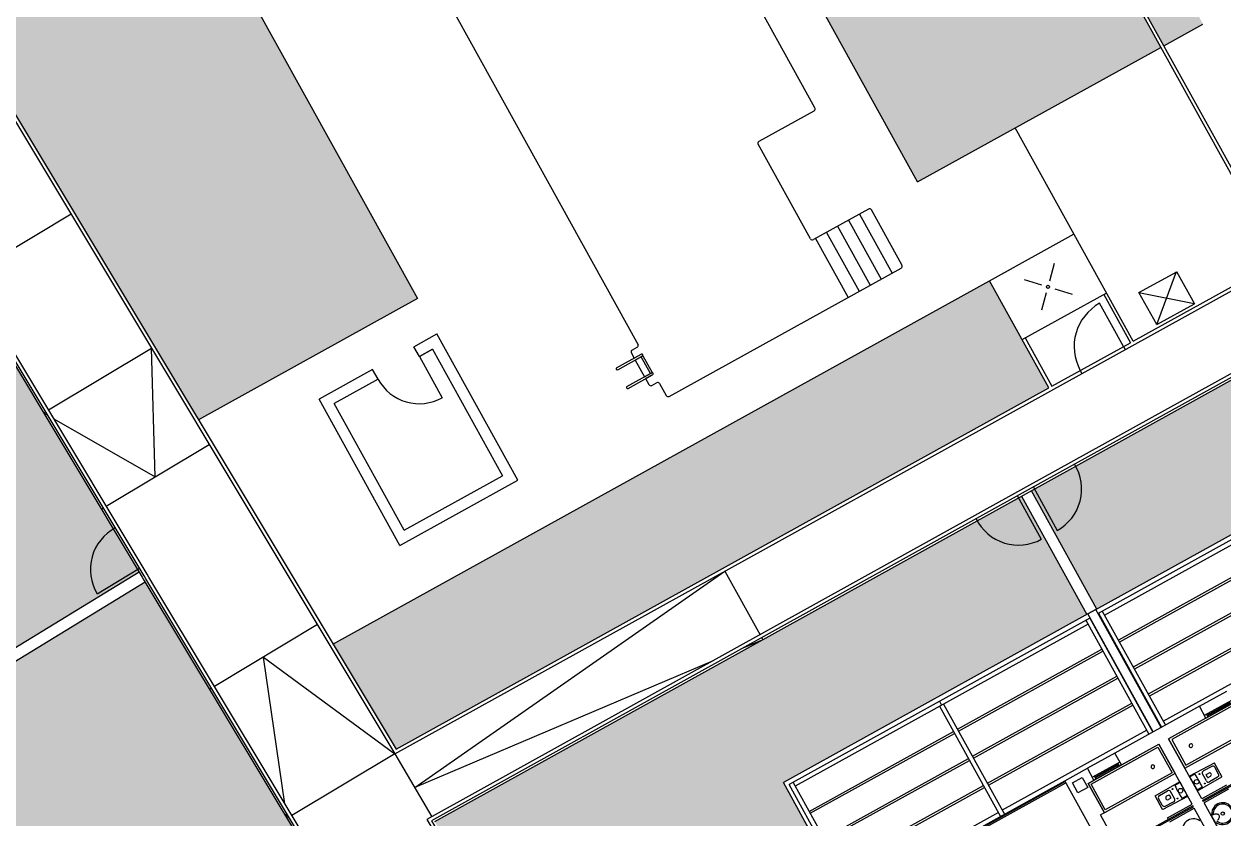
# Model space of a CAD drawing. Header units: millimetres. Extents: x 441061 to 442903, y 4515148 to 4515613.
# Drawn here: x 441801.17 to 441827.88, y 4515547.76 to 4515565.46 of the extents above; entities that cross this region are included whole.
import ezdxf

# ---------------------------------------------------------------- set-up
doc = ezdxf.new("R2010")
doc.units = ezdxf.units.MM
doc.layers.add('01_cesped', color=7, linetype='Continuous', true_color=0x659a66)
doc.layers.add('01_mono PRIMERA', color=2, linetype='Continuous')
doc.layers.add('01_piscinas', color=254, linetype='Continuous')

# ---------------------------------------------------------------- blocks, each defined once
blk = doc.blocks.new('A$C065C7C63')
at = {"layer": '01_mono PRIMERA', "color": 254}
for p, q in [((9.732, 6.53, 0), (9.732, 4.93, 0)), ((9.982, 6.53, 0), (9.982, 4.93, 0)), ((9.982, 6.53, 0), (9.982, 4.93, 0)), ((9.575, 5.356, 0), (9.575, 5.326, 0)), ((9.732, 5.247, 0), (9.732, 5.435, 0)), ((9.73, 5.245, 0), (9.715, 5.245, 0)), ((9.107, 4.93, 0), (9.732, 4.93, 0)), ((9.107, 4.83, 0), (9.732, 4.83, 0)), ((9.732, 4.83, 0), (9.732, 3.3, 0)), ((10.607, 4.93, 0), (9.982, 4.93, 0)), ((9.982, 4.83, 0), (9.982, 3.3, 0)), ((10.607, 4.83, 0), (9.982, 4.83, 0)), ((10.607, 4.866, 0), (10.607, 4.83, 0)), ((11.882, 4.93, 0), (11.882, 4.05, 0)), ((9.191, 4.576, 0), (9.401, 4.58, 0)), ((9.605, 4.606, 0), (9.732, 4.608, 0)), ((10.109, 4.606, 0), (9.982, 4.608, 0)), ((10.523, 4.576, 0), (10.313, 4.58, 0)), ((12.207, 4.63, 0), (12.207, 3, 0)), ((9.142, 4.526, 0), (9.142, 4.354, 0)), ((9.191, 4.304, 0), (9.401, 4.3, 0)), ((9.382, 4.48, 0), (9.322, 4.48, 0)), ((9.382, 4.4, 0), (9.322, 4.4, 0)), ((9.392, 4.47, 0), (9.392, 4.41, 0)), ((9.452, 4.53, 0), (9.452, 4.35, 0)), ((9.605, 4.274, 0), (9.732, 4.272, 0)), ((10.109, 4.274, 0), (9.982, 4.272, 0)), ((10.262, 4.53, 0), (10.262, 4.35, 0)), ((10.523, 4.304, 0), (10.313, 4.3, 0)), ((10.322, 4.47, 0), (10.322, 4.41, 0)), ((10.332, 4.48, 0), (10.392, 4.48, 0)), ((10.332, 4.4, 0), (10.392, 4.4, 0)), ((10.572, 4.526, 0), (10.572, 4.354, 0)), ((8.782, 3.3, 0), (8.082, 3.3, 0)), ((8.782, 3.23, 0), (8.082, 3.23, 0)), ((8.732, 3.272, 0), (8.132, 3.272, 0)), ((8.732, 3.258, 0), (8.132, 3.258, 0)), ((8.732, 3.3, 0), (8.732, 3.23, 0)), ((8.782, 3.3, 0), (9.732, 3.3, 0)), ((8.782, 3.3, 0), (8.782, 3, 0)), ((10.932, 3.3, 0), (9.982, 3.3, 0)), ((10.932, 3.3, 0), (10.932, 3, 0)), ((10.932, 3.3, 0), (11.632, 3.3, 0)), ((10.932, 3.23, 0), (11.632, 3.23, 0)), ((10.982, 3.3, 0), (10.982, 3.23, 0)), ((10.982, 3.272, 0), (11.582, 3.272, 0)), ((10.982, 3.258, 0), (11.582, 3.258, 0)), ((11.582, 3.3, 0), (11.582, 3.23, 0)), ((11.632, 3.3, 0), (11.632, 3, 0)), ((11.782, 3.3, 0), (11.632, 3.3, 0)), ((8.782, 3, 0), (8.082, 3, 0)), ((8.782, 3, 0), (10.932, 3, 0)), ((9.648, 0.1, 0), (9.648, 3, 0)), ((9.748, 0.1, 0), (9.748, 3, 0)), ((9.757, 3, 0), (9.757, 0, 0)), ((9.757, 3, 0), (9.757, 0, 0)), ((9.957, 3, 0), (9.957, 0, 0)), ((9.957, 3, 0), (9.957, 0, 0)), ((9.967, 0.1, 0), (9.967, 3, 0)), ((10.067, 0.1, 0), (10.067, 3, 0)), ((10.932, 3, 0), (11.632, 3, 0)), ((12.207, 3, 0), (11.632, 3, 0)), ((17.657, 3.05, 0), (12.207, 3.05, 0)), ((17.687, 3.02, 0), (12.207, 3.02, 0)), ((17.707, 3, 0), (12.207, 3, 0)), ((13.742, 0.2), (13.742, 3)), ((13.842, 0.2), (13.842, 3)), ((17.517, 0.1, 0), (17.517, 3, 0)), ((17.617, 3, 0), (17.617, 0.1, 0)), ((17.707, 3, 0), (17.707, 0, 0)), ((9.648, 2.9, 0), (5.972, 2.9)), ((10.067, 2.9, 0), (13.742, 2.9)), ((13.842, 2.9), (17.517, 2.9, 0)), ((5.972, 2.263), (9.648, 2.263, 0)), ((5.972, 2.213), (9.648, 2.213, 0)), ((13.742, 2.263), (10.067, 2.263, 0)), ((13.742, 2.213), (10.067, 2.213, 0)), ((17.517, 2.263, 0), (13.842, 2.263)), ((17.517, 2.213, 0), (13.842, 2.213)), ((5.972, 1.575), (9.648, 1.575, 0)), ((5.972, 1.525), (9.648, 1.525, 0)), ((13.742, 1.575), (10.067, 1.575, 0)), ((13.742, 1.525), (10.067, 1.525, 0)), ((17.517, 1.575, 0), (13.842, 1.575)), ((17.517, 1.525, 0), (13.842, 1.525)), ((5.972, 0.888), (9.648, 0.888, 0)), ((5.972, 0.838), (9.648, 0.838, 0)), ((13.742, 0.888), (10.067, 0.888, 0)), ((13.742, 0.838), (10.067, 0.838, 0)), ((17.517, 0.888, 0), (13.842, 0.888)), ((17.517, 0.838, 0), (13.842, 0.838)), ((9.757, 0, 0), (2.007, 0, 0)), ((9.748, 0.1, 0), (2.097, 0.1, 0)), ((9.648, 0.2, 0), (2.197, 0.2, 0)), ((9.957, 0, 0), (9.757, 0, 0)), ((9.757, 0, 0), (9.957, 0, 0)), ((9.957, 0, 0), (17.707, 0, 0)), ((9.967, 0.1, 0), (17.617, 0.1, 0)), ((10.067, 0.2, 0), (17.517, 0.2, 0)), ((13.792, 0.1), (13.792, 0.2)), ((13.792, 0.1), (13.792, 0.2))]:
    blk.add_line(p, q, dxfattribs=at)
at = {"layer": '01_mono PRIMERA', "color": 254, "elevation": 0}
for points in [[(8.582, 4.894), (9.732, 4.894), (9.732, 4.866), (8.582, 4.866)], [(11.132, 4.894), (9.982, 4.894), (9.982, 4.866), (11.132, 4.866)], [(9.732, 4.05), (7.932, 4.05), (7.932, 3.3), (9.732, 3.3)], [(9.982, 4.05), (11.782, 4.05), (11.782, 3.3), (9.982, 3.3)], [(9.682, 4), (7.982, 4), (7.982, 3.35), (9.682, 3.35)], [(10.032, 4), (11.732, 4), (11.732, 3.35), (10.032, 3.35)]]:
    blk.add_lwpolyline(points, close=True, dxfattribs=at)
at = {"layer": '01_mono PRIMERA', "color": 254, "elevation": 0, "flags": 128}
for points in [[(9.732, 4.621, 0.414214), (9.728, 4.625), (9.727, 4.625), (9.107, 4.615, 0.436396), (9.102, 4.611), (9.102, 4.269, 0.436396), (9.107, 4.265), (9.727, 4.255), (9.728, 4.255, 0.414214), (9.732, 4.259)], [(9.982, 4.621, -0.414214), (9.986, 4.625), (9.987, 4.625), (10.608, 4.615, -0.436396), (10.612, 4.611), (10.612, 4.269, -0.436396), (10.608, 4.265), (9.987, 4.255), (9.986, 4.255, -0.414214), (9.982, 4.259)]]:
    blk.add_lwpolyline(points, format="xyb", close=True, dxfattribs=at)
at = {"layer": '01_mono PRIMERA', "color": 254}
blk.add_lwpolyline([(11.782, 3.3), (11.782, 4.05), (11.882, 4.05)], dxfattribs=at)
blk.add_lwpolyline([(12.082, 3.125), (11.832, 3.125), (11.832, 3.375), (12.082, 3.375), (12.082, 3.125)], close=True, dxfattribs=at)
for centre, radius in [((9.485, 5.341, 0), 0.036), ((9.512, 4.56, 0), 0.01), ((10.202, 4.56, 0), 0.01), ((9.512, 4.32, 0), 0.01), ((9.652, 4.44, 0), 0.051), ((10.062, 4.44, 0), 0.051), ((10.202, 4.32, 0), 0.01)]:
    blk.add_circle(centre, radius, dxfattribs=at)
for centre, radius, start, end in [((9.485, 5.341, 0), 0.243, 24.8749, 335.1251), ((9.485, 5.341, 0), 0.213, 21.9436, 337.9344), ((9.623, 5.341, 0), 0.0498, 135.6956, 162.0468), ((9.69, 5.276, 0), 0.143, 106.8165, 135.6956), ((10.23, 5.341, 0), 0.243, 204.8749, 155.1251), ((9.623, 5.341, 0), 0.0498, 197.4096, 224.3044), ((9.69, 5.406, 0), 0.143, 224.3044, 253.1835), ((9.729, 5.537, 0), 0.279, 253.1835, 270.617), ((9.716, 5.232, 0), 0.0128, 93.786, 149.4709), ((9.73, 5.247, 0), 0.0027, 276.6841, 0), ((9.192, 4.526, 0), 0.05, 90.924, 180), ((9.402, 4.53, 0), 0.05, 360, 90.924), ((12.576, 4.44, 0), 2.982, 176.9359, 183.0641), ((9.605, 4.599, 0), 0.007, 90.924, 176.9359), ((10.109, 4.599, 0), 0.007, 3.0641, 89.076), ((7.138, 4.44, 0), 2.982, 356.9359, 3.0641), ((10.312, 4.53, 0), 0.05, 89.076, 180), ((10.522, 4.526, 0), 0.05, 0, 89.076), ((9.192, 4.354, 0), 0.05, 180, 269.076), ((9.322, 4.44, 0), 0.04, 90, 270), ((9.382, 4.47, 0), 0.01, 360, 90), ((9.382, 4.41, 0), 0.01, 270, 360), ((9.402, 4.35, 0), 0.05, 269.076, 360), ((9.605, 4.281, 0), 0.007, 183.0641, 269.076), ((10.109, 4.281, 0), 0.007, 270.924, 356.9359), ((10.312, 4.35, 0), 0.05, 180, 270.924), ((10.332, 4.47, 0), 0.01, 90, 180), ((10.332, 4.41, 0), 0.01, 180, 270), ((10.392, 4.44, 0), 0.04, 270, 90), ((10.522, 4.354, 0), 0.05, 270.924, 0), ((9.373, 3.675, 0), 0.04, 0.0137, 180.0137), ((9.373, 3.675, 0), 0.04, 180.0137, 0.0137), ((10.342, 3.675, 0), 0.04, 359.9863, 179.9863), ((10.342, 3.675, 0), 0.04, 179.9863, 359.9863)]:
    blk.add_arc(centre, radius, start, end, dxfattribs=at)

msp = doc.modelspace()

# ---------------------------------------------------------------- hatches: boundary and pattern name
at = {"layer": '01_cesped', "true_color": 0xc1d7c2}
h = msp.add_hatch(color=9, dxfattribs=at)
h.dxf.hatch_style = 1
h.paths.add_polyline_path([(441820.638, 4515575.64), (441828.911, 4515578.038), (441836.518, 4515564.295), (441830.349, 4515560.881), (441829.005, 4515563.31), (441830.011, 4515563.867), (441829.454, 4515564.873), (441833.741, 4515567.246), (441829.528, 4515574.858), (441823.929, 4515571.759), (441827.416, 4515565.458), (441826.541, 4515564.974)])
h = msp.add_hatch(color=9, dxfattribs=at)
h.dxf.hatch_style = 1
h.paths.add_polyline_path([(441805.756, 4515571.326), (441807.412, 4515568.333), (441815.156, 4515572.618), (441821.063, 4515561.944), (441826.475, 4515564.939), (441820.564, 4515575.619)])
h = msp.add_hatch(color=9, dxfattribs=at)
h.dxf.hatch_style = 1
h.paths.add_polyline_path([(441803.638, 4515570.712), (441797.652, 4515568.976), (441805.054, 4515556.648), (441809.928, 4515559.347)])
h = msp.add_hatch(color=9, dxfattribs=at)
h.dxf.hatch_style = 1
h.paths.add_polyline_path([(441786.969, 4515559.261), (441796.644, 4515565.07), (441800.892, 4515557.995), (441803.739, 4515553.253), (441785.118, 4515541.983), (441783.901, 4515544.011), (441797.922, 4515552.43), (441797.459, 4515553.201), (441799.259, 4515554.282), (441795.389, 4515560.729), (441793.588, 4515559.648), (441793.125, 4515560.42), (441788.091, 4515557.395)])
h = msp.add_hatch(color=9, dxfattribs=at)
h.dxf.hatch_style = 1
h.paths.add_polyline_path([(441823.601, 4515555.057), (441836.231, 4515562.052), (441846.33, 4515543.801), (441846.061, 4515543.653), (441842.256, 4515550.525), (441837.444, 4515547.861), (441833.616, 4515554.776), (441832.83, 4515554.342), (441831.813, 4515556.179), (441825.053, 4515552.436)])
h = msp.add_hatch(color=9, dxfattribs=at)
h.dxf.hatch_style = 1
h.paths.add_polyline_path([(441823.986, 4515557.359), (441822.665, 4515559.745), (441808.05, 4515551.656), (441809.455, 4515549.317)])
h = msp.add_hatch(color=9, dxfattribs=at)
h.dxf.hatch_style = 1
h.paths.add_polyline_path([(441822.134, 4515539.385), (441818.305, 4515546.3), (441819.093, 4515546.736), (441818.076, 4515548.577), (441824.832, 4515552.318), (441823.377, 4515554.946), (441821.991, 4515554.178), (441819.975, 4515553.061), (441817.795, 4515551.853), (441815.647, 4515550.662), (441813.169, 4515549.289), (441810.315, 4515547.707), (441813.842, 4515541.816), (441817.001, 4515536.543)])
h = msp.add_hatch(color=9, dxfattribs=at)
h.dxf.hatch_style = 1
h.paths.add_polyline_path([(441792.255, 4515545.977), (441803.867, 4515553.038), (441808.454, 4515545.399), (441811.032, 4515541.106), (441807.957, 4515539.26), (441803.968, 4515545.904), (441802.168, 4515544.823), (441801.704, 4515545.595), (441794.928, 4515541.526)])

# ---------------------------------------------------------------- linework, layer by layer
at = {"layer": '01_piscinas'}
for p, q in [((441820.564, 4515575.619, 0), (441829.103, 4515560.191, 0)), ((441820.638, 4515575.64, 0), (441829.168, 4515560.227, 0)), ((441821.063, 4515561.944, 0), (441815.156, 4515572.618, 0)), ((441803.638, 4515570.712, 0), (441809.928, 4515559.347, 0)), ((441818.778, 4515563.594, 0), (441815.389, 4515569.717, 0)), ((441797.537, 4515569.021), (441809.428, 4515549.216)), ((441797.652, 4515568.976), (441809.455, 4515549.317)), ((441810.139, 4515566.813, 0), (441814.84, 4515558.32, 0)), ((441826.541, 4515564.974, 0), (441827.416, 4515565.458, 0)), ((441796.58, 4515565.177), (441803.803, 4515553.145)), ((441821.063, 4515561.944, 0), (441826.475, 4515564.938, 0)), ((441825.837, 4515558.298, 0), (441836.62, 4515564.265, 0)), ((441817.534, 4515562.848, 0), (441818.759, 4515563.526, 0)), ((441825.865, 4515558.399, 0), (441823.238, 4515563.147, 0)), ((441818.677, 4515560.68, 0), (441817.514, 4515562.78, 0)), ((441819.969, 4515561.339, 0), (441818.745, 4515560.661, 0)), ((441820.715, 4515560.094, 0), (441820.037, 4515561.319, 0)), ((441802.22, 4515561.222), (441799.928, 4515559.846)), ((441819.523, 4515561.092, 0), (441820.25, 4515559.779, 0)), ((441819.768, 4515561.227, 0), (441820.495, 4515559.915, 0)), ((441819.033, 4515560.82, 0), (441819.76, 4515559.508, 0)), ((441819.278, 4515560.956, 0), (441820.005, 4515559.644, 0)), ((441822.665, 4515559.745, 0), (441824.545, 4515560.786, 0)), ((441818.788, 4515560.685, 0), (441819.515, 4515559.372, 0)), ((441808.05, 4515551.656, 0), (441823.145, 4515560.01, 0)), ((441815.534, 4515557.169, 0), (441820.696, 4515560.026, 0)), ((441824.005, 4515559.745, 0), (441824.109, 4515560.135, 0)), ((441825.865, 4515558.399, 0), (441829.103, 4515560.191, 0)), ((441823.986, 4515557.359, 0), (441822.665, 4515559.745, 0)), ((441823.432, 4515559.774, 0), (441823.818, 4515559.656, 0)), ((441825.991, 4515559.479, 0), (441826.831, 4515559.944, 0)), ((441826.385, 4515558.767, 0), (441826.83, 4515559.946, 0)), ((441826.83, 4515559.946, 0), (441827.227, 4515559.228, 0)), ((441823.391, 4515558.433, 0), (441825.272, 4515559.474, 0)), ((441823.83, 4515559.093, 0), (441823.934, 4515559.483, 0)), ((441824.116, 4515559.564, 0), (441824.503, 4515559.446, 0)), ((441826.385, 4515558.767, 0), (441825.991, 4515559.479, 0)), ((441825.991, 4515559.479, 0), (441827.223, 4515559.236, 0)), ((441826.385, 4515558.767, 0), (441825.991, 4515559.479, 0)), ((441809.928, 4515559.347, 0), (441805.054, 4515556.648, 0)), ((441825.648, 4515558.279, 0), (441825.115, 4515559.242, 0)), ((441825.207, 4515559.438, 0), (441825.801, 4515558.364, 0)), ((441826.385, 4515558.768, 0), (441827.225, 4515559.232, 0)), ((441809.851, 4515558.276, 0), (441810.365, 4515558.56, 0)), ((441812.165, 4515555.306, 0), (441810.363, 4515558.559, 0)), ((441823.457, 4515558.469, 0), (441824.051, 4515557.396, 0)), ((441801.717, 4515556.867, 0), (441804.008, 4515558.243)), ((441809.428, 4515549.216, 0), (441825.837, 4515558.298, 0)), ((441809.972, 4515558.057, 0), (441809.851, 4515558.276, 0)), ((441809.972, 4515558.057, 0), (441810.266, 4515558.22, 0)), ((441810.266, 4515558.22, 0), (441809.973, 4515558.057, 0)), ((441810.266, 4515558.22, 0), (441811.825, 4515555.404, 0)), ((441814.693, 4515558.133, 0), (441814.753, 4515558.023, 0)), ((441814.817, 4515558.258, 0), (441814.712, 4515558.2, 0)), ((441824.051, 4515557.396, 0), (441825.801, 4515558.364, 0)), ((441825.648, 4515558.279, 0), (441825.684, 4515558.214, 0)), ((441809.972, 4515558.057, 0), (441810.481, 4515557.139, 0)), ((441814.364, 4515557.808, 0), (441814.911, 4515558.11, 0)), ((441814.388, 4515557.764, 0), (441814.935, 4515558.067, 0)), ((441814.753, 4515558.023, 0), (441814.911, 4515558.11, 0)), ((441814.909, 4515558.052, 0), (441814.777, 4515557.979, 0)), ((441814.777, 4515557.979, 0), (441814.983, 4515557.608, 0)), ((441814.946, 4515558.072, 0), (441814.909, 4515558.052, 0)), ((441815.114, 4515557.68, 0), (441814.909, 4515558.052, 0)), ((441814.944, 4515558.075, 0), (441815.153, 4515557.698, 0)), ((441808.933, 4515557.767, 0), (441807.739, 4515557.106, 0)), ((441809.054, 4515557.549, 0), (441808.933, 4515557.768, 0)), ((441814.594, 4515557.392, 0), (441815.141, 4515557.695, 0)), ((441814.618, 4515557.348, 0), (441815.165, 4515557.651, 0)), ((441814.983, 4515557.608, 0), (441815.114, 4515557.68, 0)), ((441815.165, 4515557.651, 0), (441815.007, 4515557.564, 0)), ((441815.114, 4515557.68, 0), (441815.151, 4515557.701, 0)), ((441823.486, 4515555.007), (441828.426, 4515557.745)), ((441824.685, 4515557.747, 0), (441824.721, 4515557.681, 0)), ((441809.054, 4515557.549, 0), (441808.078, 4515557.008, 0)), ((441809.455, 4515549.317, 0), (441823.986, 4515557.359, 0)), ((441815.007, 4515557.564, 0), (441815.08, 4515557.433, 0)), ((441815.148, 4515557.413, 0), (441815.253, 4515557.471, 0)), ((441815.319, 4515557.453, 0), (441815.466, 4515557.189, 0)), ((441809.541, 4515553.852, 0), (441807.739, 4515557.106, 0)), ((441801.608, 4515556.802, 0), (441801.652, 4515556.828, 0)), ((441809.638, 4515554.191, 0), (441808.078, 4515557.008, 0)), ((441803.003, 4515554.723, 0), (441805.295, 4515556.099)), ((441809.541, 4515553.852, 0), (441812.165, 4515555.306, 0)), ((441809.638, 4515554.191, 0), (441811.825, 4515555.404, 0)), ((441810.315, 4515547.707), (441823.484, 4515555.006)), ((441823.284, 4515554.952), (441823.817, 4515553.99)), ((441823.377, 4515554.946), (441824.834, 4515552.315)), ((441823.484, 4515555.006), (441823.486, 4515555.007)), ((441825.053, 4515552.436), (441823.596, 4515555.068)), ((441823.64, 4515555.149), (441824.173, 4515554.187)), ((441802.895, 4515554.658, 0), (441802.939, 4515554.685, 0)), ((441802.8, 4515552.776), (441803.744, 4515553.343)), ((441803.739, 4515553.253), (441799.079, 4515550.41)), ((441799.209, 4515550.197), (441803.867, 4515553.038)), ((441803.803, 4515553.145), (441803.841, 4515553.082)), ((441803.841, 4515553.082), (441811.083, 4515541.02)), ((441809.871, 4515548.461, 0), (441816.772, 4515553.281, 0)), ((441816.772, 4515553.281, 0), (441817.557, 4515551.864, 0)), ((441807.704, 4515552.088, 0), (441805.412, 4515550.712, 0)), ((441817.618, 4515551.754), (441817.175, 4515551.566, 0)), ((441817.594, 4515551.798, 0), (441817.618, 4515551.754)), ((441816.511, 4515551.284, 0), (441809.871, 4515548.461, 0)), ((441805.347, 4515550.673, 0), (441805.303, 4515550.647, 0)), ((441809.428, 4515549.216, 0), (441807.136, 4515547.84, 0)), ((441809.428, 4515549.216, 0), (441810.251, 4515547.814, 0)), ((441807.072, 4515547.801, 0), (441807.027, 4515547.775, 0))]:
    msp.add_line(p, q, dxfattribs=at)
for points in [[(441818.654, 4515528.511), (441811.136, 4515541.032), (441811.127, 4515541.046), (441803.885, 4515553.109), (441803.847, 4515553.172), (441796.598, 4515565.246), (441796.598, 4515565.246), (441789.366, 4515577.292), (441783.353, 4515587.307)], [(441818.718, 4515528.55), (441811.201, 4515541.07), (441811.192, 4515541.085), (441803.949, 4515553.148), (441803.912, 4515553.211), (441796.624, 4515565.349), (441796.624, 4515565.349), (441789.43, 4515577.33), (441783.427, 4515587.329)], [(441806.98, 4515548.1), (441806.503, 4515551.368), (441809.428, 4515549.216)], [(441807.027, 4515547.775), (441807.008, 4515547.907)]]:
    msp.add_lwpolyline(points, dxfattribs=at)
for points in [[(441897.872, 4515584.322, 0.016487), (441894.011, 4515583.992, 0.014757), (441886.573, 4515582.885, 0.006475), (441880.796, 4515581.582, 0.008166), (441873.562, 4515579.727, 0.021654), (441864.443, 4515576.612, 0.020322), (441856.159, 4515572.981, 0.00713), (441850.601, 4515570.121, 0.000222), (441850.429, 4515570.029), (441849.14, 4515569.33), (441847.851, 4515568.631, 0.002681), (441845.798, 4515567.485), (441838.897, 4515563.666), (441836.282, 4515562.223), (441828.367, 4515557.855), (441823.424, 4515555.116), (441810.255, 4515547.817), (441810.141, 4515547.753), (441820.923, 4515529.756)], [(441897.87, 4515584.247, 0.016462), (441894.02, 4515583.918, 0.014755), (441886.587, 4515582.812, 0.006474), (441880.814, 4515581.509, 0.008165), (441873.583, 4515579.655, 0.021653), (441864.47, 4515576.542, 0.020322), (441856.192, 4515572.914, 0.00713), (441850.636, 4515570.055, 0.000222), (441850.464, 4515569.963), (441849.175, 4515569.264), (441847.887, 4515568.565, 0.002681), (441845.835, 4515567.419), (441838.933, 4515563.6), (441836.318, 4515562.157), (441828.404, 4515557.79), (441823.461, 4515555.05), (441810.292, 4515547.751), (441810.245, 4515547.725), (441820.987, 4515529.795)]]:
    msp.add_lwpolyline(points, format="xyb", dxfattribs=at)
at = {"layer": '01_piscinas', "elevation": 0}
for points in [[(441801.833, 4515556.673), (441804.095, 4515555.379), (441804.008, 4515558.243)], [(441801.608, 4515556.802), (441801.7, 4515556.749)]]:
    msp.add_lwpolyline(points, dxfattribs=at)
at = {"layer": '01_piscinas'}
msp.add_circle((441823.968, 4515559.609, 0), 0.035, dxfattribs=at)
for centre, radius, start, end in [((441818.735, 4515563.57, 0), 0.05, 298.9622, 28.9622), ((441817.558, 4515562.804, 0), 0.05, 118.9622, 208.9622), ((441819.994, 4515561.295, 0), 0.05, 28.9622, 118.9622), ((441818.72, 4515560.704, 0), 0.05, 208.9622, 298.9622), ((441820.672, 4515560.07, 0), 0.05, 298.9622, 28.9622), ((441825.648, 4515558.279, 0), 1.1, 118.9747, 208.9622), ((441814.736, 4515558.157, 0), 0.05, 118.9497, 208.9497), ((441814.793, 4515558.302, 0), 0.05, 298.9497, 20.8419), ((441814.923, 4515558.088, 0), 0.025, 328.4579, 118.9497), ((441814.923, 4515558.088, 0), 0.025, 298.9497, 118.9497), ((441814.376, 4515557.786, 0), 0.025, 118.9497, 298.9497), ((441815.153, 4515557.673, 0), 0.025, 298.9497, 118.9497), ((441815.153, 4515557.673, 0), 0.025, 298.9497, 89.4416), ((441809.972, 4515558.057, 0), 1.05, 208.9622, 298.9769), ((441814.606, 4515557.37, 0), 0.025, 118.9497, 298.9497), ((441815.124, 4515557.457, 0), 0.05, 208.9497, 298.9497), ((441815.277, 4515557.427, 0), 0.05, 31.8929, 118.9497), ((441815.509, 4515557.213, 0), 0.05, 208.9622, 298.9622), ((441823.665, 4515555.106), 1.05, 298.9227, 31.7371), ((441823.308, 4515554.908), 1.05, 206.268, 299.019), ((441803.7, 4515553.317), 1.05, 118.1591, 210.9802)]:
    msp.add_arc(centre, radius, start, end, dxfattribs=at)

# ---------------------------------------------------------------- block references
at = {"layer": '01_mono PRIMERA', "rotation": 208.9708206671843}
msp.add_blockref('A$C065C7C63', (441833.567, 4515557.15, 0), dxfattribs=at)

doc.saveas('drawing.dxf')
